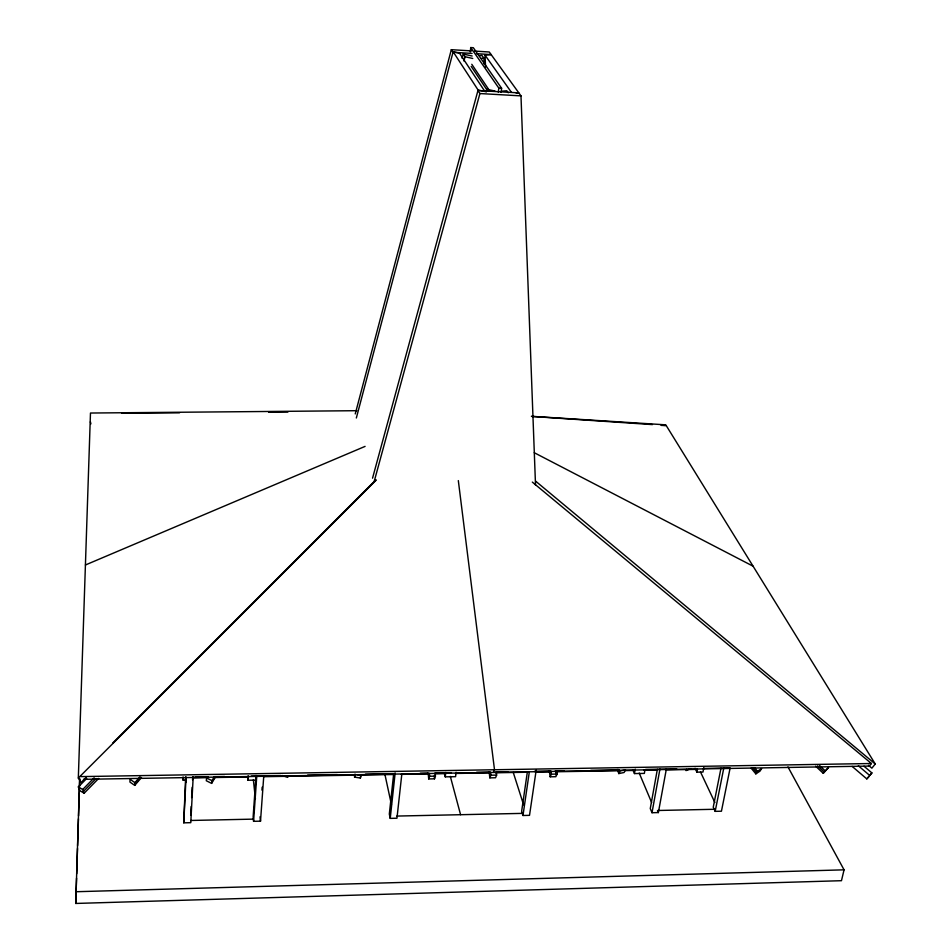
<?xml version="1.0" encoding="UTF-8"?>
<svg xmlns="http://www.w3.org/2000/svg" width="951" height="951" viewBox="0 0 951 951"><rect width="100%" height="100%" fill="white"/><g stroke="black" fill="none" stroke-linecap="round" stroke-linejoin="round"><path stroke-width="1.43" d="M787.963 766.91L844.06 869.832L841.469 880.697L75.747 903.45L79.611 779.131M75.747 903.45L76.556 878.201M76.698 873.743L77.507 848.506M77.602 845.534L78.457 818.799M78.553 815.827L79.42 789.092M79.515 786.12L79.753 778.703M86.303 777.24L81.073 782.495L78.327 778.061L90.476 413.031L356.839 410.701M185.766 780.022L183.044 780.058L183.186 777.11M185.623 777.062L183.745 822.829L190.782 822.674L193.196 776.812M183.745 822.829L186.075 776.931M190.687 815.328L191.163 806.472M191.626 797.616L192.161 787.285M192.554 779.903L192.708 776.955M134.923 782.661L130.085 779.321L129.907 782.055L134.745 785.395L134.923 782.661L139.726 777.05M256.081 780.105L248.033 780.248L248.33 775.826M256.033 775.457L253.132 816.957L253.584 821.319L260.515 821.165L263.796 775.636M253.584 821.319L256.794 775.754M261.953 790.15L262.167 787.19M470.258 51.913L470.733 47.55L473.336 47.716L501.605 88.241L501.118 92.437M393.631 774.197L389.316 814.08L390.231 818.371L396.959 818.217L401.798 774.316M390.231 818.371L395.152 772.973M498.312 92.271L498.8 88.074L470.733 47.55M456.111 772.271L455.565 776.67L445.27 776.848L445.805 772.438M354.913 774.185L354.533 777.122L360.37 778.037L360.75 775.089M211.99 780.676L206.652 778.013L206.296 780.735L211.609 783.398L211.99 780.676L214.272 776.86M527.353 771.962L521.647 811.274L522.979 815.494L529.517 815.352L536.186 770.144M522.979 815.494L529.35 771.713M644.861 770.488L644.338 773.413L634.46 773.579L635.232 769.193M657.355 769.359L650.27 808.564L652.006 812.713L658.365 812.57L666.366 768.955M652.006 812.713L659.935 769.062M703.823 767.719L702.979 772.046L696.893 772.153L697.452 769.264M720.965 768.301L713.238 807.233L715.176 811.346L721.44 811.215L730.142 767.885L703.443 768.444M715.176 811.346L723.806 767.992M288.01 776.028L287.725 777.371L282.067 775.517M355.246 413.923L451.321 49.678L471.755 50.926M356.34 418L453.14 51.758L459.499 53.185L484.915 91.498L478.091 90.012L453.14 51.758M462.127 58.32L463.268 54.029L472.148 56.014M463.945 61.054L465.098 56.751L463.268 54.029M372.542 478.187L478.091 90.012M374.195 481.456L479.91 93.543L477.949 90.535L518.806 92.865L516.191 93.127M486.08 92.128L486.864 89.275L494.972 91.046M354.533 777.122L355.27 774.435M360.37 778.037L361.118 775.35L356.732 774.661M435.142 773.199L435.439 776.159L434.512 778.821L428.723 778.928L429.638 776.254L429.341 773.318M496.267 772.164L496.636 775.101L495.554 777.752L489.848 777.859L490.906 775.208L490.55 772.271M493.438 772.426L494.508 769.751L458.323 480.6M556.597 771.142L557.036 774.066L555.812 776.705L550.177 776.801L551.378 774.162L550.95 771.237M618.804 773.579L620.171 770.964L625.461 769.894L624.082 772.509L618.804 773.579L617.258 769.418M686.788 769.3L686.028 770.595L690.747 768.646M211.8 782.031L214.855 776.943M211.609 783.398L215.413 777.038M755.831 773.864L757.507 771.273L761.608 768.622L759.932 771.202L755.831 773.864L751.124 768.135M823.233 773.294L828.464 767.481L823.233 773.294L815.661 766.185M870.129 765.222L871.413 763.51L532.322 482.098M531.407 416.312L665.771 424.835L875.253 763.998L871.877 768.17L868.465 765.317M852.144 766.399L866.813 778.905L871.901 772.925L863.995 766.209M134.828 784.04L140.629 777.264M134.745 785.395L141.497 777.502M866.813 778.905L869.059 776.42M871.901 772.925L869.654 775.41L858.349 765.781M86.696 778.477L78.351 786.929L79.825 790.638L84.152 793.229L98.702 778.405M84.152 793.229L82.689 789.508L94.149 777.859M83.415 791.375L95.908 778.667M112.67 743.1L375.693 480.029M78.327 778.061L376.275 480.041M85.412 564.989L365.089 446.388M501.189 91.284L506.788 90.737L508.25 92.806M479.352 55.717L481.967 55.467L483.893 58.189L484.166 64.109M485.569 66.998L485.034 55.17L491.132 54.576L476.463 53.684M481.254 58.451L483.893 58.189M75.985 891.729L844.06 869.832M190.913 820.463L253.156 819.132M396.852 816.065L521.933 813.39M657.961 810.49L715.104 809.265M80.621 776.61L871.413 763.51M194.967 776.991L208.305 776.765M214.237 776.67L224.614 776.492M251.29 776.052L280.949 775.552M307.625 775.101L337.272 774.601M365.446 774.126L395.093 773.627M420.294 773.211L427.7 773.08M435.118 772.961L451.428 772.688M476.629 772.26L489.967 772.034M495.899 771.939L507.763 771.737M534.438 771.285L550.748 771.011M555.194 770.94L564.086 770.785M590.773 770.334L618.935 769.87M645.622 769.418L676.755 768.895M83.557 779.333L869.487 766.078M192.994 777.894L207.639 777.645M214.962 777.526L248.651 776.955M263.415 776.705L355.329 775.148M361.249 775.053L393.821 774.506M401.12 774.376L429.008 773.912M434.88 773.805L445.437 773.627M455.493 773.46L489.67 772.878M495.495 772.783L527.96 772.236M535.294 772.117L549.975 771.867M555.86 771.76L618.994 770.702M624.866 770.595L633.687 770.453M643.91 770.274L657.01 770.048M665.748 769.906L696.322 769.395M429.638 776.254L435.439 776.159M490.906 775.208L496.636 775.101M551.378 774.162L557.036 774.066M121.597 413.209L179.501 412.841M268.586 412.259L287.891 412.128M661.254 425.406L665.712 425.501L661.302 425.204M479.91 93.543L520.982 95.873L535.52 485.141M498.8 88.074L501.605 88.241M474.68 51.104L489.266 51.996L520.982 95.873M472.065 53.422L453.009 52.257L451.321 49.678M531.847 416.431L652.469 424.598M465.098 56.751L472.742 58.451M534.284 452.724L753.085 566.202M78.351 786.929L82.689 789.508M535.734 481.242L875.253 763.998M819.667 765.662L825.064 770.726M817.646 765.912L824.148 772.01M754.678 767.837L757.507 771.273M752.895 767.992L756.663 772.569M485.034 55.17L511.412 92.318M471.779 64.288L489.801 91.094M486.864 89.275L488.243 91.344M471.197 66.392L487.578 90.88M700.495 771.998L714.902 802.561M695.086 768.289L696.893 772.153M657.486 810.502L658.365 812.57M639.215 773.056L651.637 802.513M632.902 769.846L634.46 773.579M618.459 769.49L619.493 772.271M513.267 772.485L523.609 804.855M450.322 776.396L460.581 814.71M444.26 773.02L445.27 776.848M90.416 421.816L90.904 423.884M384.965 774.649L391.432 804.689M555.776 770.999L556.418 775.386M549.321 770.94L550.177 776.801M489.123 771.962L489.848 777.859M260.027 816.814L260.515 821.165M253.358 779.784L255.403 798.685M434.203 775.873L434.512 778.821M247.617 776.325L248.033 780.248M428.128 773.02L428.723 778.928M185.754 779.487L185.909 782.423M182.901 777.324L183.044 780.058"/></g></svg>
